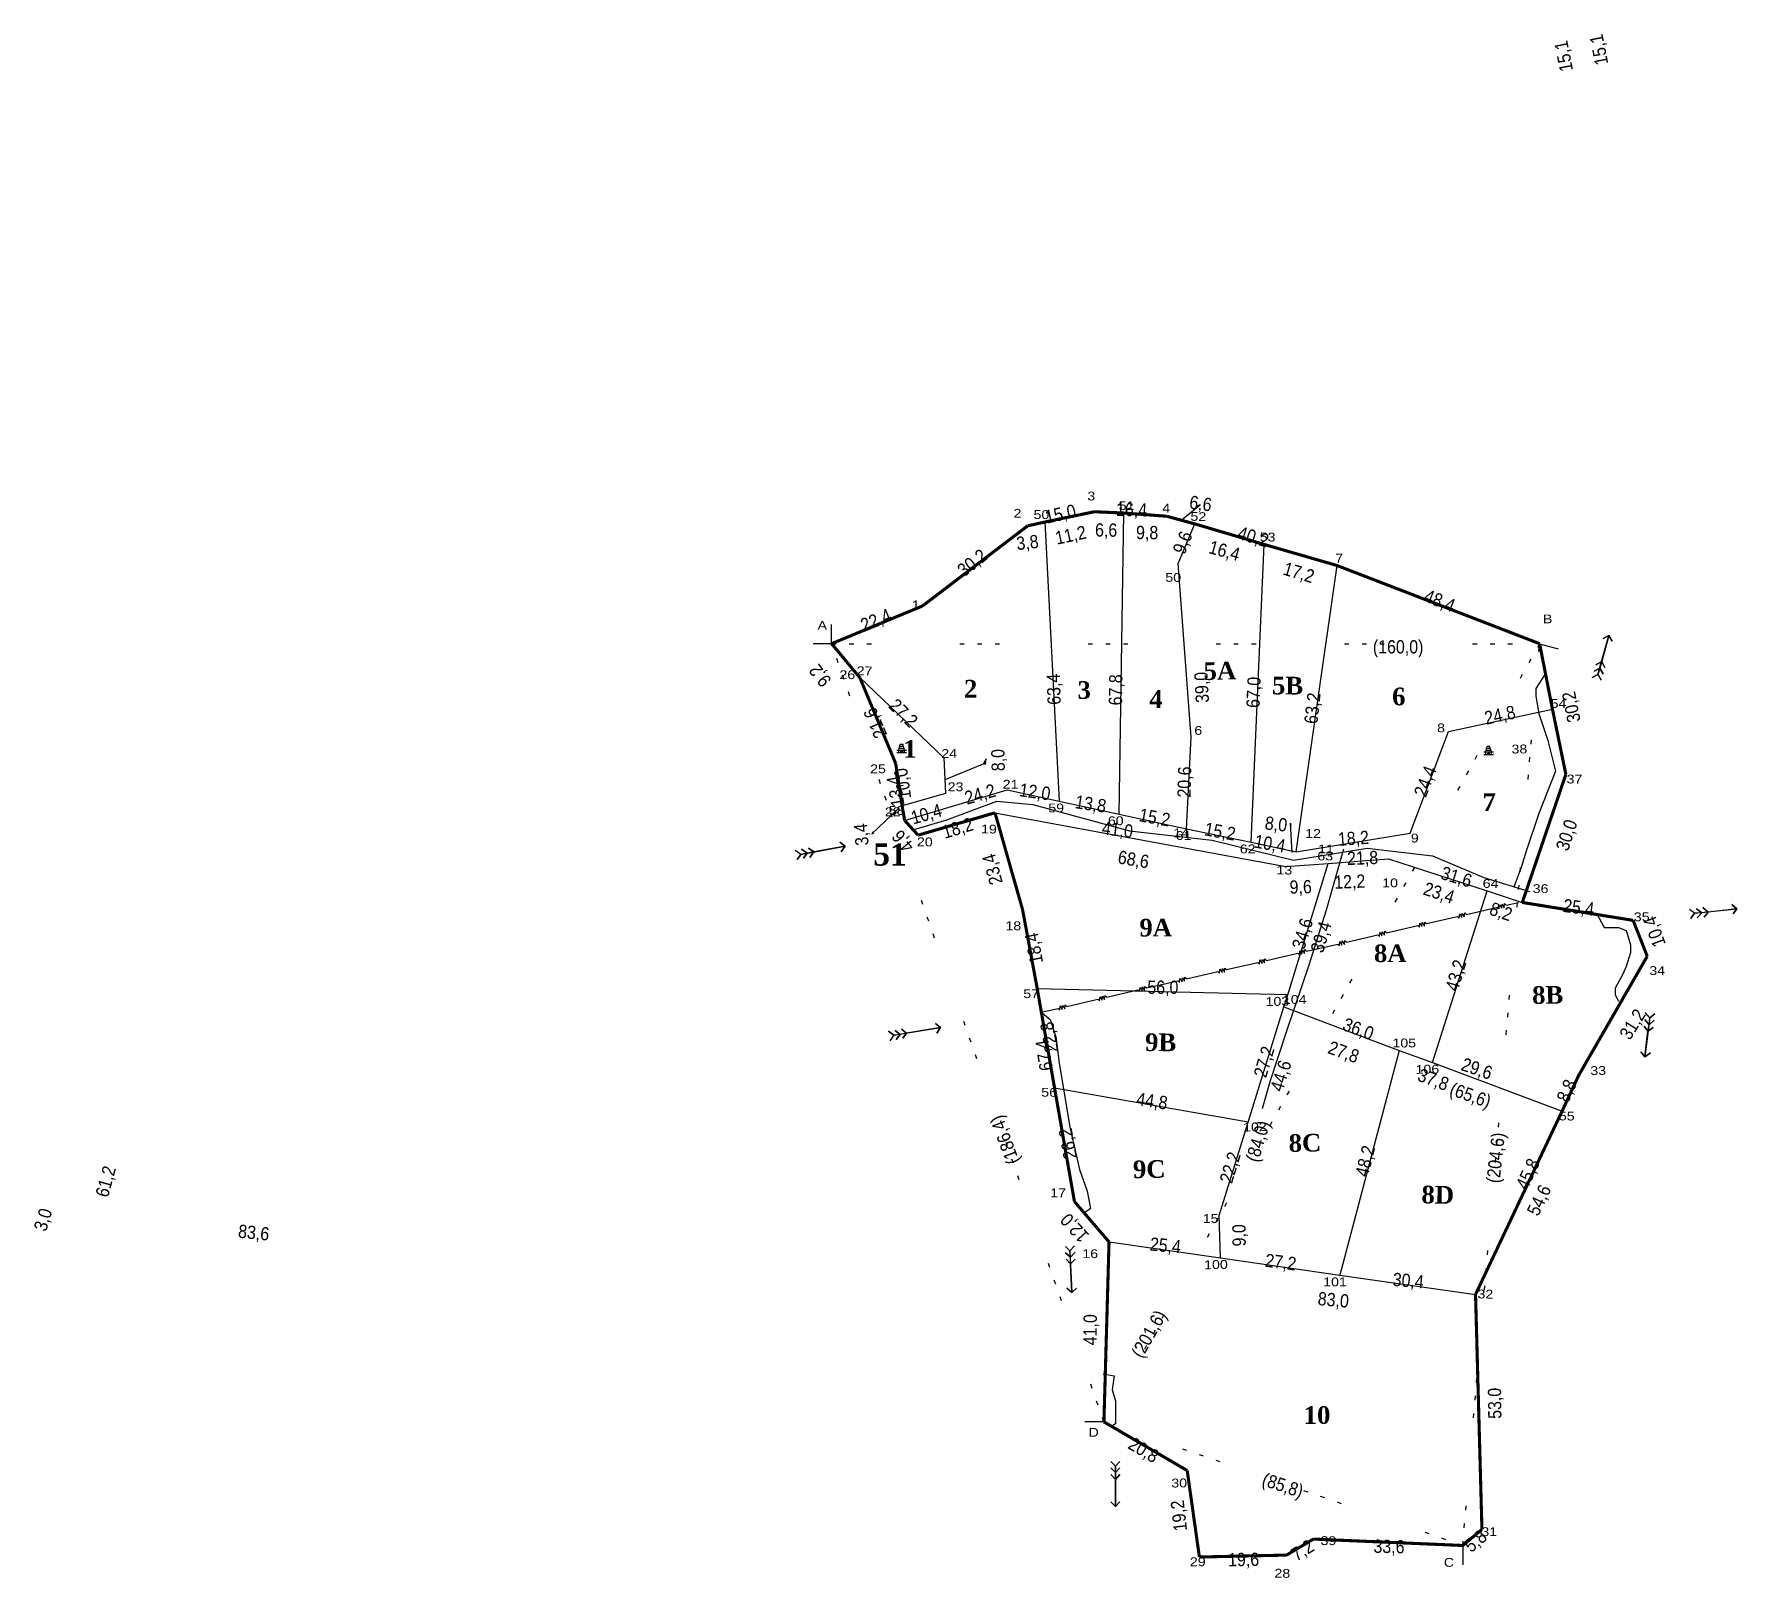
# Model space of a CAD drawing. Header units: metres. Extents: x -99 to 286, y 117 to 466.
import ezdxf
from ezdxf.enums import TextEntityAlignment as Align

# ---------------------------------------------------------------- set-up
doc = ezdxf.new("R2010")
doc.units = ezdxf.units.M
doc.linetypes.add('CHAINLINE', pattern=[29, -10, 1, -3, 1, -3, 1, -10])
for name, color, linetype in [('BLUE_STROKES', 5, 'Continuous'), ('BOUNDARY_DIMENSIONS', 220, 'Continuous'), ('CHAIN_LINES', 251, 'CHAINLINE'), ('CHAINLINE_DIMENSIONS', 251, 'Continuous'), ('DIMENSIONS', 200, 'Continuous'), ('SEPARATION_LINE', 7, 'Continuous'), ('STONES', 7, 'Continuous'), ('SUBDIVISION', 130, 'Continuous'), ('SUBDIVISION_LINES', 3, 'Continuous'), ('SURVEY_NUMBER', 1, 'Continuous')]:
    doc.layers.add(name, color=color, linetype=linetype)
doc.layers.add('BOUNDARY', color=1, linetype='Continuous', lineweight=100)
doc.styles.add('TIMES_NEW_ROMAN', font='timesbd.ttf')

msp = doc.modelspace()

# ---------------------------------------------------------------- linework, layer by layer
at = {"layer": 'BLUE_STROKES'}
for points in [[(254.65079499999996, 321.17596), (257.11468999999994, 330.01699499999995)], [(257.11468999999994, 330.01699499999995), (255.52040499999995, 324.07465999999994)], [(257.11468999999994, 330.01699499999995), (255.81027499999996, 329.29231999999996)], [(255.81027499999996, 329.29231999999996), (257.11468999999994, 330.01699499999995)], [(257.11468999999994, 330.01699499999995), (257.839365, 328.71257999999995)], [(257.839365, 328.71257999999995), (257.11468999999994, 330.01699499999995)], [(255.52040499999995, 324.07465999999994), (254.21598999999998, 323.34998499999995)], [(254.21598999999998, 323.34998499999995), (255.52040499999995, 324.07465999999994)], [(255.52040499999995, 324.07465999999994), (255.08559999999997, 322.62530999999996)], [(255.52040499999995, 324.07465999999994), (256.24508, 322.77024499999993)], [(256.24508, 322.77024499999993), (255.52040499999995, 324.07465999999994)], [(242.62118999999996, 321.17596), (240.59209999999996, 317.98738999999995)], [(254.65079499999996, 321.17596), (253.34637999999995, 320.451285)], [(253.34637999999995, 320.451285), (254.65079499999996, 321.17596)], [(255.08559999999997, 322.62530999999996), (253.78118499999997, 321.90063499999997)], [(253.78118499999997, 321.90063499999997), (255.08559999999997, 322.62530999999996)], [(255.08559999999997, 322.62530999999996), (254.65079499999996, 321.17596)], [(254.65079499999996, 321.17596), (255.37546999999998, 319.87154499999997)], [(255.08559999999997, 322.62530999999996), (255.81027499999996, 321.32089499999995)], [(255.81027499999996, 321.32089499999995), (255.08559999999997, 322.62530999999996)], [(240.59209999999996, 317.98738999999995), (240.59209999999996, 316.24816999999996)], [(240.59209999999996, 316.24816999999996), (241.31677499999998, 312.33492499999994)], [(241.31677499999998, 312.33492499999994), (243.34586499999997, 306.24765499999995)], [(96.52670999999998, 304.07363), (96.81657999999999, 305.378045)], [(96.52670999999998, 304.50843499999996), (97.68618999999998, 304.50843499999996)], [(96.67164499999998, 304.94323999999995), (97.54125499999999, 304.94323999999995)], [(96.81657999999999, 305.378045), (97.39631999999999, 305.378045)], [(97.83112499999999, 304.07363), (97.39631999999999, 305.378045)], [(229.28716999999997, 303.63882499999994), (229.57703999999998, 304.94323999999995)], [(229.43210499999998, 304.50843499999996), (230.30171499999997, 304.50843499999996)], [(229.57703999999998, 304.94323999999995), (230.15677999999997, 304.94323999999995)], [(230.59158499999998, 303.63882499999994), (230.15677999999997, 304.94323999999995)], [(243.34586499999997, 306.24765499999995), (245.08508499999996, 299.29077499999994)], [(96.09190499999998, 304.07363), (98.26592999999998, 304.07363)], [(96.09190499999998, 303.49388999999996), (98.26592999999998, 303.49388999999996)], [(96.52670999999998, 303.49388999999996), (96.52670999999998, 304.07363)], [(96.96151499999999, 303.49388999999996), (96.96151499999999, 303.78376)], [(96.96151499999999, 303.78376), (97.39631999999999, 303.78376)], [(97.39631999999999, 303.49388999999996), (97.39631999999999, 303.78376)], [(97.83112499999999, 303.49388999999996), (97.83112499999999, 304.07363)], [(228.85236499999996, 303.63882499999994), (231.02638999999996, 303.63882499999994)], [(228.85236499999996, 303.059085), (231.02638999999996, 303.059085)], [(229.28716999999997, 304.07363), (230.44664999999998, 304.07363)], [(229.28716999999997, 303.059085), (229.28716999999997, 303.63882499999994)], [(229.72197499999996, 303.059085), (229.72197499999996, 303.34895499999993)], [(229.72197499999996, 303.34895499999993), (230.15677999999997, 303.34895499999993)], [(230.15677999999997, 303.059085), (230.15677999999997, 303.34895499999993)], [(230.59158499999998, 303.059085), (230.59158499999998, 303.63882499999994)], [(245.08508499999996, 299.29077499999994), (241.31677499999998, 289.725065)], [(107.39683499999998, 288.27571499999993), (118.70176499999998, 292.47882999999996)], [(118.70176499999998, 292.47882999999996), (126.81812499999998, 291.75415499999997)], [(126.81812499999998, 291.75415499999997), (148.70331, 285.81181999999995)], [(241.31677499999998, 289.725065), (238.41807499999996, 281.17389999999995)], [(100.00514999999999, 286.10168999999996), (107.39683499999998, 288.27571499999993)], [(148.70331, 285.81181999999995), (167.39992499999997, 283.637795)], [(74.351655, 280.44922499999996), (73.04723999999999, 281.318835)], [(74.351655, 280.44922499999996), (84.35216999999999, 282.33338)], [(75.80100499999999, 280.73909499999996), (74.49658999999998, 281.608705)], [(74.49658999999998, 281.608705), (75.80100499999999, 280.73909499999996)], [(77.25035499999998, 281.02896499999997), (76.09087499999998, 281.89857499999994)], [(76.09087499999998, 281.89857499999994), (77.25035499999998, 281.02896499999997)], [(84.35216999999999, 282.33338), (77.25035499999998, 281.02896499999997)], [(84.35216999999999, 282.33338), (83.19268999999998, 283.20298999999994)], [(83.19268999999998, 283.20298999999994), (84.35216999999999, 282.33338)], [(84.35216999999999, 282.33338), (83.48255999999999, 281.02896499999997)], [(83.48255999999999, 281.02896499999997), (84.35216999999999, 282.33338)], [(167.39992499999997, 283.637795), (185.80666999999997, 279.14480999999995)], [(185.80666999999997, 279.14480999999995), (202.47419499999998, 281.89857499999994)], [(197.11159999999998, 281.608705), (193.19835499999996, 267.83987999999994)], [(202.47419499999998, 281.89857499999994), (217.25756499999997, 280.15935499999995)], [(74.351655, 280.44922499999996), (73.48204499999999, 279.289745)], [(73.48204499999999, 279.289745), (74.351655, 280.44922499999996)], [(75.80100499999999, 280.73909499999996), (74.351655, 280.44922499999996)], [(75.80100499999999, 280.73909499999996), (74.931395, 279.579615)], [(74.931395, 279.579615), (75.80100499999999, 280.73909499999996)], [(77.25035499999998, 281.02896499999997), (75.80100499999999, 280.73909499999996)], [(77.25035499999998, 281.02896499999997), (76.38074499999999, 279.72454999999997)], [(76.38074499999999, 279.72454999999997), (77.25035499999998, 281.02896499999997)], [(217.25756499999997, 280.15935499999995), (228.85236499999996, 275.231565)], [(237.40352999999996, 277.69545999999997), (235.66430999999997, 273.05753999999996)], [(238.41807499999996, 281.17389999999995), (237.40352999999996, 277.69545999999997)], [(228.85236499999996, 275.231565), (239.14274999999998, 272.04299499999996)], [(193.19835499999996, 267.83987999999994), (189.28510999999997, 255.37546999999998)], [(215.8560371807861, 264.7875404077148), (222.91873459228512, 266.4122737884521)], [(222.91873459228512, 266.4122737884521), (223.29846358459469, 266.05283781921383)], [(223.29846358459469, 266.05283781921383), (223.38542104614254, 266.9659177038574)], [(223.38542104614254, 266.9659177038574), (223.8636959307861, 266.18326516540526)], [(223.8636959307861, 266.18326516540526), (223.9506710845947, 267.0963627423095)], [(223.9506710845947, 267.0963627423095), (224.42894596923824, 266.3137102038574)], [(224.42894596923824, 266.3137102038574), (224.5159034307861, 267.22535701538084)], [(224.5159034307861, 267.22535701538084), (224.89563242309566, 266.8673718115234)], [(224.89563242309566, 266.8673718115234), (231.9583298345947, 268.49208749999997)], [(231.9583298345947, 268.49208749999997), (232.33805882690427, 268.13410229614254)], [(232.33805882690427, 268.13410229614254), (232.42501628845213, 269.0457314154052)], [(232.42501628845213, 269.0457314154052), (232.90329117309568, 268.2645473345947)], [(232.90329117309568, 268.2645473345947), (232.99026632690428, 269.1761764538574)], [(232.99026632690428, 269.1761764538574), (233.46854121154783, 268.39352391540524)], [(233.46854121154783, 268.39352391540524), (233.55549867309568, 269.30662149230955)], [(233.55549867309568, 269.30662149230955), (233.93522766540525, 268.94718552307125)], [(233.93522766540525, 268.94718552307125), (236.67885499999997, 269.5791)], [(254.36092499999995, 267.11520499999995), (256.10014499999994, 263.926635)], [(276.53597999999994, 267.11520499999995), (275.37649999999996, 267.98481499999997)], [(276.53597999999994, 267.11520499999995), (275.66637, 265.955725)], [(275.66637, 265.955725), (276.53597999999994, 267.11520499999995)], [(276.53597999999994, 267.11520499999995), (286.10168999999996, 268.12974999999994)], [(278.13026499999995, 267.26014), (276.53597999999994, 267.11520499999995)], [(278.13026499999995, 267.26014), (276.970785, 268.12974999999994)], [(276.970785, 268.12974999999994), (278.13026499999995, 267.26014)], [(278.13026499999995, 267.26014), (277.11571999999995, 266.10065999999995)], [(277.11571999999995, 266.10065999999995), (278.13026499999995, 267.26014)], [(279.579615, 267.40507499999995), (278.13026499999995, 267.26014)], [(279.579615, 267.40507499999995), (278.42013499999996, 268.41961999999995)], [(278.42013499999996, 268.41961999999995), (279.579615, 267.40507499999995)], [(279.579615, 267.40507499999995), (278.71000499999997, 266.245595)], [(278.71000499999997, 266.245595), (279.579615, 267.40507499999995)], [(286.10168999999996, 268.12974999999994), (279.579615, 267.40507499999995)], [(286.10168999999996, 268.12974999999994), (284.94221, 269.14429499999994)], [(284.94221, 269.14429499999994), (286.10168999999996, 268.12974999999994)], [(286.10168999999996, 268.12974999999994), (285.23207999999994, 266.97026999999997)], [(285.23207999999994, 266.97026999999997), (286.10168999999996, 268.12974999999994)], [(197.77684669616696, 260.62646221923825), (204.83952641540526, 262.2511779077148)], [(204.83952641540526, 262.2511779077148), (205.21925540771483, 261.8931927038574)], [(205.21925540771483, 261.8931927038574), (205.30623056152342, 262.8048395153808)], [(205.30623056152342, 262.8048395153808), (205.78450544616697, 262.02218697692865)], [(205.78450544616697, 262.02218697692865), (205.87146290771483, 262.93528455383296)], [(205.87146290771483, 262.93528455383296), (206.34975548461912, 262.15263201538085)], [(206.34975548461912, 262.15263201538085), (206.43671294616698, 263.0657295922851)], [(206.43671294616698, 263.0657295922851), (206.81644193847654, 262.7062759307861)], [(206.81644193847654, 262.7062759307861), (213.87912165771482, 264.3324600769043)], [(213.87912165771482, 264.3324600769043), (214.25886834228513, 263.9730064154052)], [(214.25886834228513, 263.9730064154052), (214.34582580383298, 264.88610399230953)], [(214.34582580383298, 264.88610399230953), (214.82410068847653, 264.10345145385736)], [(214.82410068847653, 264.10345145385736), (214.91107584228513, 265.0150982653808)], [(214.91107584228513, 265.0150982653808), (215.38935072692868, 264.2324457269287)], [(215.38935072692868, 264.2324457269287), (215.47630818847654, 265.145543303833)], [(215.47630818847654, 265.145543303833), (215.8560371807861, 264.7875404077148)], [(256.10014499999994, 263.926635), (259.28871499999997, 263.926635)], [(259.28871499999997, 263.926635), (261.02793499999996, 263.20196)], [(261.02793499999996, 263.20196), (262.04247999999995, 260.01338999999996)], [(179.69765621154784, 256.4653840307617), (186.7603359307861, 258.09009971923825)], [(186.7603359307861, 258.09009971923825), (187.14006492309568, 257.73211451538083)], [(187.14006492309568, 257.73211451538083), (187.22849084228514, 258.64376132690427)], [(187.22849084228514, 258.64376132690427), (187.70531496154783, 257.8611087884521)], [(187.70531496154783, 257.8611087884521), (187.79227242309568, 258.7741886730957)], [(187.79227242309568, 258.7741886730957), (188.27056499999998, 257.99155382690424)], [(188.27056499999998, 257.99155382690424), (188.35752246154783, 258.90463371154783)], [(188.35752246154783, 258.90463371154783), (188.7372514538574, 258.54519774230954)], [(188.7372514538574, 258.54519774230954), (195.79993117309567, 260.17136419616696)], [(195.79993117309567, 260.17136419616696), (196.17966016540524, 259.81192822692867)], [(196.17966016540524, 259.81192822692867), (196.26663531921383, 260.725025803833)], [(196.26663531921383, 260.725025803833), (196.7449102038574, 259.9423732653808)], [(196.7449102038574, 259.9423732653808), (196.83186766540524, 260.85402007690425)], [(196.83186766540524, 260.85402007690425), (197.31016024230954, 260.07281830383295)], [(197.31016024230954, 260.07281830383295), (197.3971177038574, 260.9844474230957)], [(197.3971177038574, 260.9844474230957), (197.77684669616696, 260.62646221923825)], [(262.04247999999995, 258.27416999999997), (261.02793499999996, 255.08559999999997)], [(262.04247999999995, 260.01338999999996), (262.04247999999995, 258.27416999999997)], [(169.06087443847653, 253.57103632690425), (169.14928266540525, 254.48266544616695)], [(169.14928266540525, 254.48266544616695), (169.62612447692868, 253.70146367309567)], [(169.62612447692868, 253.70146367309567), (169.71308193847653, 254.6131104846191)], [(169.71308193847653, 254.6131104846191), (170.19137451538083, 253.83045794616694)], [(170.19137451538083, 253.83045794616694), (170.27833197692868, 254.74355552307125)], [(170.27833197692868, 254.74355552307125), (170.65806096923825, 254.38411955383296)], [(170.65806096923825, 254.38411955383296), (177.72074068847652, 256.0102860076904)], [(177.72074068847652, 256.0102860076904), (178.10046968078612, 255.65085003845212)], [(178.10046968078612, 255.65085003845212), (178.1888779077148, 256.56392992309566)], [(178.1888779077148, 256.56392992309566), (178.66571971923827, 255.78129507690426)], [(178.66571971923827, 255.78129507690426), (178.75267718078612, 256.6943749615478)], [(178.75267718078612, 256.6943749615478), (179.23096975769042, 255.91172242309568)], [(179.23096975769042, 255.91172242309568), (179.31792721923827, 256.8233692346191)], [(179.31792721923827, 256.8233692346191), (179.69765621154784, 256.4653840307617)], [(189.28510999999997, 255.37546999999998), (184.35732, 240.88196999999997)], [(261.02793499999996, 255.08559999999997), (260.30325999999997, 253.34637999999995)], [(151.54693399230956, 249.5403854846191), (151.63534221923825, 250.45203229614253)], [(151.63534221923825, 250.45203229614253), (152.1121840307617, 249.6693797576904)], [(152.1121840307617, 249.6693797576904), (152.19914149230954, 250.5824773345947)], [(152.19914149230954, 250.5824773345947), (152.58032124999997, 250.22447443847653)], [(152.58032124999997, 250.22447443847653), (159.6415502038574, 251.84920781921383)], [(159.6415502038574, 251.84920781921383), (160.02127919616697, 251.4897541577148)], [(160.02127919616697, 251.4897541577148), (160.1096874230957, 252.4028517346191)], [(160.1096874230957, 252.4028517346191), (160.58652923461912, 251.62019919616696)], [(160.58652923461912, 251.62019919616696), (160.67348669616698, 252.53329677307124)], [(160.67348669616698, 252.53329677307124), (161.15177927307127, 251.7506442346191)], [(161.15177927307127, 251.7506442346191), (161.23873673461912, 252.66229104614254)], [(161.23873673461912, 252.66229104614254), (161.6184657269287, 252.30430584228512)], [(161.6184657269287, 252.30430584228512), (168.68114544616697, 253.92902153076167)], [(168.68114544616697, 253.92902153076167), (169.06087443847653, 253.57103632690425)], [(260.30325999999997, 253.34637999999995), (258.56404, 250.15780999999996)], [(134.50113076538085, 246.06339624999995), (141.56235971923826, 247.68811193847654)], [(141.56235971923826, 247.68811193847654), (141.94208871154783, 247.3301267346191)], [(141.94208871154783, 247.3301267346191), (142.0305057846069, 248.24177354614255)], [(142.0305057846069, 248.24177354614255), (142.50733874999997, 247.45912100769038)], [(142.50733874999997, 247.45912100769038), (142.5957469769287, 248.3722185845947)], [(142.5957469769287, 248.3722185845947), (143.07258878845212, 247.58956604614255)], [(143.07258878845212, 247.58956604614255), (143.15954624999998, 248.5026459307861)], [(143.15954624999998, 248.5026459307861), (143.5407260076904, 248.14320996154783)], [(143.5407260076904, 248.14320996154783), (150.60195496154782, 249.76937641540525)], [(150.60195496154782, 249.76937641540525), (150.9816839538574, 249.40994044616696)], [(150.9816839538574, 249.40994044616696), (151.0700921807861, 250.32303802307126)], [(151.0700921807861, 250.32303802307126), (151.54693399230956, 249.5403854846191)], [(258.56404, 250.15780999999996), (258.56404, 248.70845999999997)], [(258.56404, 248.70845999999997), (259.28871499999997, 247.25910999999996)], [(128.99214999999998, 244.79521499999996), (132.5227644769287, 245.60829822692867)], [(128.99214999999998, 244.50534499999998), (130.73136999999997, 243.05599499999997)], [(130.73136999999997, 243.05599499999997), (132.03578499999998, 239.14274999999998)], [(132.5227644769287, 245.60829822692867), (132.90249346923827, 245.2488622576904)], [(132.90249346923827, 245.2488622576904), (132.99091054229734, 246.16195983459468)], [(132.99091054229734, 246.16195983459468), (133.46774350769041, 245.37930729614254)], [(133.46774350769041, 245.37930729614254), (133.55615173461914, 246.29093641540524)], [(133.55615173461914, 246.29093641540524), (134.03299354614256, 245.50975233459468)], [(134.03299354614256, 245.50975233459468), (134.11995100769042, 246.42138145385738)], [(134.11995100769042, 246.42138145385738), (134.50113076538085, 246.06339624999995)], [(266.39052999999996, 243.49079999999998), (265.23105, 234.64976499999997)], [(266.245595, 241.89651499999997), (265.23105, 243.05599499999997)], [(265.23105, 243.05599499999997), (266.245595, 241.89651499999997)], [(266.39052999999996, 243.49079999999998), (265.37598499999996, 244.65027999999998)], [(266.245595, 241.89651499999997), (266.39052999999996, 243.49079999999998)], [(266.245595, 241.89651499999997), (267.40507499999995, 242.91105999999996)], [(267.40507499999995, 242.91105999999996), (266.245595, 241.89651499999997)], [(266.39052999999996, 243.49079999999998), (267.55001, 244.36040999999997)], [(267.55001, 244.36040999999997), (266.39052999999996, 243.49079999999998)], [(95.36722999999999, 239.57755499999996), (94.20774999999999, 240.44716499999996)], [(94.20774999999999, 240.44716499999996), (95.36722999999999, 239.57755499999996)], [(95.36722999999999, 239.57755499999996), (94.49761999999998, 238.27313999999996)], [(95.36722999999999, 239.57755499999996), (105.94748499999999, 241.31677499999998)], [(96.81657999999999, 239.72248999999996), (95.36722999999999, 239.57755499999996)], [(96.81657999999999, 239.72248999999996), (95.65709999999999, 240.59209999999996)], [(95.65709999999999, 240.59209999999996), (96.81657999999999, 239.72248999999996)], [(96.81657999999999, 239.72248999999996), (95.94697, 238.56300999999996)], [(95.94697, 238.56300999999996), (96.81657999999999, 239.72248999999996)], [(98.26592999999998, 240.01235999999997), (96.81657999999999, 239.72248999999996)], [(98.26592999999998, 240.01235999999997), (97.10644999999998, 240.88196999999997)], [(97.10644999999998, 240.88196999999997), (98.26592999999998, 240.01235999999997)], [(98.26592999999998, 240.01235999999997), (97.39631999999999, 238.85287999999997)], [(97.39631999999999, 238.85287999999997), (98.26592999999998, 240.01235999999997)], [(105.94748499999999, 241.31677499999998), (98.26592999999998, 240.01235999999997)], [(105.94748499999999, 241.31677499999998), (104.78800499999998, 242.18638499999997)], [(104.78800499999998, 242.18638499999997), (105.94748499999999, 241.31677499999998)], [(105.94748499999999, 241.31677499999998), (105.07787499999999, 240.01235999999997)], [(105.07787499999999, 240.01235999999997), (105.94748499999999, 241.31677499999998)], [(132.03578499999998, 239.14274999999998), (132.76046, 233.20041499999996)], [(184.35732, 240.88196999999997), (180.44407499999997, 228.99729999999997)], [(265.955725, 240.44716499999996), (265.08611499999995, 241.60664499999996)], [(265.08611499999995, 241.60664499999996), (265.955725, 240.44716499999996)], [(265.23105, 234.64976499999997), (265.955725, 240.44716499999996)], [(265.955725, 240.44716499999996), (266.245595, 241.89651499999997)], [(265.955725, 240.44716499999996), (267.11520499999995, 241.31677499999998)], [(267.11520499999995, 241.31677499999998), (265.955725, 240.44716499999996)], [(265.23105, 234.64976499999997), (264.36143999999996, 235.80924499999998)], [(264.36143999999996, 235.80924499999998), (265.23105, 234.64976499999997)], [(265.23105, 234.64976499999997), (266.535465, 235.51937499999997)], [(266.535465, 235.51937499999997), (265.23105, 234.64976499999997)], [(132.76046, 233.20041499999996), (134.20980999999998, 224.64924999999997)], [(180.44407499999997, 228.99729999999997), (178.70485499999998, 222.91002999999998)], [(134.20980999999998, 224.64924999999997), (135.22435499999997, 218.70691499999998)], [(135.22435499999997, 218.70691499999998), (137.39837999999997, 209.14120499999999)], [(137.39837999999997, 209.14120499999999), (139.1376, 204.21341499999997)], [(139.1376, 204.21341499999997), (139.86227499999998, 200.30016999999998)], [(139.86227499999998, 200.30016999999998), (138.41292499999997, 199.28562499999998)], [(135.22435499999997, 190.73445999999998), (134.20980999999998, 191.74900499999998)], [(135.36928999999998, 189.28510999999997), (134.20980999999998, 190.29965499999997)], [(134.20980999999998, 190.29965499999997), (135.36928999999998, 189.28510999999997)], [(135.36928999999998, 187.83575999999996), (134.35474499999998, 188.85030499999996)], [(134.35474499999998, 188.85030499999996), (135.36928999999998, 187.83575999999996)], [(135.22435499999997, 190.73445999999998), (136.23889999999997, 191.89394)], [(136.23889999999997, 191.89394), (135.22435499999997, 190.73445999999998)], [(135.22435499999997, 190.73445999999998), (135.65915999999999, 181.31368499999996)], [(135.36928999999998, 189.28510999999997), (135.22435499999997, 190.73445999999998)], [(135.36928999999998, 189.28510999999997), (136.38383499999998, 190.44458999999998)], [(136.38383499999998, 190.44458999999998), (135.36928999999998, 189.28510999999997)], [(135.36928999999998, 187.83575999999996), (135.36928999999998, 189.28510999999997)], [(135.36928999999998, 187.83575999999996), (136.38383499999998, 188.85030499999996)], [(136.38383499999998, 188.85030499999996), (135.36928999999998, 187.83575999999996)], [(135.65915999999999, 181.31368499999996), (135.36928999999998, 187.83575999999996)], [(135.65915999999999, 181.31368499999996), (134.49967999999998, 182.32822999999996)], [(134.49967999999998, 182.32822999999996), (135.65915999999999, 181.31368499999996)], [(135.65915999999999, 181.31368499999996), (136.67370499999998, 182.32822999999996)], [(136.67370499999998, 182.32822999999996), (135.65915999999999, 181.31368499999996)], [(142.76097499999997, 162.90694), (145.22486999999998, 162.47213499999998)], [(145.22486999999998, 162.47213499999998), (144.79006499999997, 159.28356499999998)], [(144.79006499999997, 159.28356499999998), (145.51474, 156.81966999999997)], [(145.51474, 156.81966999999997), (145.51474, 152.90642499999998)], [(145.51474, 151.60200999999998), (144.500195, 150.877335)], [(145.51474, 152.90642499999998), (145.51474, 151.60200999999998)], [(145.51474, 142.03629999999998), (144.500195, 143.05084499999998)], [(145.51474, 142.03629999999998), (146.529285, 143.05084499999998)], [(146.529285, 143.05084499999998), (145.51474, 142.03629999999998)], [(145.51474, 140.58694999999997), (144.500195, 141.60149499999997)], [(144.500195, 141.60149499999997), (145.51474, 140.58694999999997)], [(145.51474, 138.992665), (144.500195, 140.152145)], [(144.500195, 140.152145), (145.51474, 138.992665)], [(145.51474, 142.03629999999998), (145.51474, 132.90539499999997)], [(145.51474, 140.58694999999997), (145.51474, 142.03629999999998)], [(145.51474, 140.58694999999997), (146.529285, 141.60149499999997)], [(146.529285, 141.60149499999997), (145.51474, 140.58694999999997)], [(145.51474, 138.992665), (145.51474, 140.58694999999997)], [(145.51474, 138.992665), (146.529285, 140.152145)], [(146.529285, 140.152145), (145.51474, 138.992665)], [(145.51474, 132.90539499999997), (145.51474, 138.992665)], [(145.51474, 132.90539499999997), (144.500195, 133.91993999999997)], [(144.500195, 133.91993999999997), (145.51474, 132.90539499999997)], [(145.51474, 132.90539499999997), (146.529285, 133.91993999999997)], [(146.529285, 133.91993999999997), (145.51474, 132.90539499999997)]]:
    msp.add_lwpolyline(points, dxfattribs=at)
at = {"layer": 'BOUNDARY', "const_width": 0.7}
for points in [[(129.57189, 355.67049), (140.73188499999998, 357.98945)], [(140.73188499999998, 357.98945), (147.39889499999998, 357.69957999999997)], [(101.889305, 336.68400499999996), (125.65864499999998, 354.80087999999995)], [(125.65864499999998, 354.80087999999995), (129.57189, 355.67049)], [(147.39889499999998, 357.69957999999997), (157.10953999999998, 356.974905)], [(157.10953999999998, 356.974905), (163.48667999999998, 355.23568499999993)], [(163.48667999999998, 355.23568499999993), (179.13965999999996, 350.597765)], [(179.13965999999996, 350.597765), (195.66224999999997, 345.81490999999994)], [(195.66224999999997, 345.81490999999994), (241.46170999999995, 328.13283999999993)], [(81.30853499999999, 328.13283999999993), (101.889305, 336.68400499999996)], [(87.68567499999999, 320.451285), (81.30853499999999, 328.13283999999993)], [(241.46170999999995, 328.13283999999993), (244.36040999999997, 313.34946999999994)], [(95.80203499999999, 301.029995), (87.68567499999999, 320.451285)], [(244.36040999999997, 313.34946999999994), (247.40404499999997, 298.56609999999995)], [(97.25138499999998, 291.46428499999996), (95.80203499999999, 301.029995)], [(247.40404499999997, 298.56609999999995), (237.54846499999996, 269.5791)], [(97.83112499999999, 288.13077999999996), (97.25138499999998, 291.46428499999996)], [(118.26695999999998, 289.86999999999995), (100.87475999999998, 284.79727499999996)], [(124.49916499999998, 267.98481499999997), (118.26695999999998, 289.86999999999995)], [(100.87475999999998, 284.79727499999996), (97.83112499999999, 288.13077999999996)], [(237.54846499999996, 269.5791), (262.62221999999997, 265.52092)], [(127.83266999999998, 250.01287499999998), (124.49916499999998, 267.98481499999997)], [(262.62221999999997, 265.52092), (265.81078999999994, 257.40455999999995)], [(265.81078999999994, 257.40455999999995), (250.30274499999996, 230.44664999999998)], [(131.74591499999997, 227.54794999999996), (127.83266999999998, 250.01287499999998)], [(136.23889999999997, 201.89445499999997), (131.74591499999997, 227.54794999999996)], [(250.30274499999996, 230.44664999999998), (246.53443499999997, 222.33028999999996)], [(246.53443499999997, 222.33028999999996), (226.96820999999997, 180.87887999999998)], [(144.06538999999998, 192.76354999999998), (136.23889999999997, 201.89445499999997)], [(142.90590999999998, 152.036815), (144.06538999999998, 192.76354999999998)], [(226.96820999999997, 180.87887999999998), (228.41755999999998, 127.68773499999999)], [(161.74746, 141.02175499999998), (142.90590999999998, 152.036815)], [(164.50122499999998, 121.45552999999998), (161.74746, 141.02175499999998)], [(228.41755999999998, 127.68773499999999), (224.06950999999998, 124.06435999999998)], [(190.29965499999997, 125.51370999999999), (184.21238499999998, 121.89033499999998)], [(224.06950999999998, 124.06435999999998), (190.29965499999997, 125.51370999999999)], [(184.21238499999998, 121.89033499999998), (164.50122499999998, 121.45552999999998)]]:
    msp.add_lwpolyline(points, dxfattribs=at)
at = {"layer": 'CHAIN_LINES', "linetype": 'CHAINLINE'}
for points in [[(81.30853499999999, 328.13283999999993), (241.46170999999995, 328.13283999999993)], [(142.90590999999998, 152.036815), (81.30853499999999, 328.13283999999993)], [(241.46170999999995, 328.13283999999993), (142.90590999999998, 152.036815)], [(224.06950999999998, 124.06435999999998), (241.46170999999995, 328.13283999999993)], [(224.06950999999998, 124.06435999999998), (142.90590999999998, 152.036815)]]:
    msp.add_lwpolyline(points, dxfattribs=at)
at = {"layer": 'SEPARATION_LINE'}
for points in [[(81.30853499999999, 328.13283999999993), (81.30853499999999, 332.48088999999993)], [(81.30853499999999, 328.13283999999993), (77.10542, 328.13283999999993)], [(241.46170999999995, 328.13283999999993), (245.66482499999998, 326.97335999999996)], [(142.90590999999998, 152.036815), (138.55785999999998, 152.036815)], [(224.06950999999998, 124.06435999999998), (224.06950999999998, 119.71630999999998)]]:
    msp.add_lwpolyline(points, dxfattribs=at)
at = {"layer": 'SUBDIVISION_LINES'}
for points in [[(160.732915, 356.39516499999996), (164.64615999999998, 359.58373499999993)], [(164.64615999999998, 359.58373499999993), (164.06641999999997, 359.2938649999999)], [(164.06641999999997, 359.2938649999999), (164.21135499999997, 359.14892999999995)], [(164.21135499999997, 359.14892999999995), (164.64615999999998, 359.58373499999993)], [(129.57189, 355.67049), (132.76046, 292.47882999999996)], [(146.38434999999998, 289.58012999999994), (147.39889499999998, 357.69957999999997)], [(159.71836999999996, 346.249715), (163.48667999999998, 355.23568499999993)], [(176.24095999999997, 283.20298999999994), (179.13965999999996, 350.597765)], [(162.61706999999998, 306.97232999999994), (159.71836999999996, 346.249715)], [(186.38640999999998, 281.02896499999997), (195.66224999999997, 345.81490999999994)], [(87.68567499999999, 320.451285), (106.67215999999999, 302.33440999999993)], [(220.88093999999998, 308.27674499999995), (244.36040999999997, 313.34946999999994)], [(212.18483999999998, 285.23207999999994), (220.88093999999998, 308.27674499999995)], [(161.60252499999999, 286.24662499999994), (162.61706999999998, 306.97232999999994)], [(106.67215999999999, 302.33440999999993), (107.10696499999999, 294.21804999999995)], [(106.96202999999998, 297.40662), (115.80306499999999, 301.029995)], [(116.23786999999999, 302.04454), (115.65812999999999, 301.029995)], [(115.65812999999999, 301.029995), (116.09293499999998, 300.88505999999995)], [(115.80306499999999, 301.029995), (116.23786999999999, 302.04454)], [(116.09293499999998, 300.88505999999995), (116.23786999999999, 302.04454)], [(107.10696499999999, 294.21804999999995), (97.25138499999998, 291.46428499999996)], [(97.83112499999999, 288.13077999999996), (121.02072499999998, 295.08765999999997)], [(121.02072499999998, 295.08765999999997), (132.76046, 292.47882999999996)], [(96.38177499999999, 290.73960999999997), (90.43943999999999, 285.08714499999996)], [(118.26695999999998, 289.86999999999995), (184.06744999999998, 277.69545999999997)], [(132.76046, 292.47882999999996), (146.38434999999998, 289.58012999999994)], [(146.38434999999998, 289.58012999999994), (161.60252499999999, 286.24662499999994)], [(90.72930999999998, 285.52194999999995), (90.43943999999999, 285.08714499999996)], [(90.43943999999999, 285.08714499999996), (90.87424499999999, 285.377015)], [(90.87424499999999, 285.377015), (90.72930999999998, 285.52194999999995)], [(161.60252499999999, 286.24662499999994), (176.24095999999997, 283.20298999999994)], [(185.5168, 280.88402999999994), (185.08199499999998, 287.55103999999994)], [(185.08199499999998, 287.55103999999994), (185.08199499999998, 286.9713)], [(185.22692999999998, 286.9713), (185.08199499999998, 287.55103999999994)], [(185.08199499999998, 286.9713), (185.22692999999998, 286.9713)], [(186.38640999999998, 281.02896499999997), (212.18483999999998, 285.23207999999994)], [(176.24095999999997, 283.20298999999994), (186.38640999999998, 281.02896499999997)], [(184.06744999999998, 277.69545999999997), (193.63315999999998, 278.42013499999996)], [(184.50225499999996, 248.70845999999997), (193.63315999999998, 278.42013499999996)], [(193.63315999999998, 278.42013499999996), (207.25704999999996, 279.43467999999996)], [(207.25704999999996, 279.43467999999996), (229.57703999999998, 272.18792999999994)], [(217.25756499999997, 233.34534999999997), (229.57703999999998, 272.18792999999994)], [(229.57703999999998, 272.18792999999994), (237.54846499999996, 269.5791)], [(184.50225499999996, 248.70845999999997), (127.83266999999998, 250.01287499999998)], [(183.63264499999997, 245.95469499999996), (184.50225499999996, 248.70845999999997)], [(175.51628499999998, 219.86639499999998), (183.63264499999997, 245.95469499999996)], [(183.63264499999997, 245.95469499999996), (209.72094499999997, 236.09911499999995)], [(209.72094499999997, 236.09911499999995), (196.24199, 185.22692999999998)], [(209.72094499999997, 236.09911499999995), (217.25756499999997, 233.34534999999997)], [(217.25756499999997, 233.34534999999997), (246.53443499999997, 222.33028999999996)], [(175.51628499999998, 219.86639499999998), (131.74591499999997, 227.54794999999996)], [(168.99420999999998, 198.70588499999997), (175.51628499999998, 219.86639499999998)], [(169.28408, 189.14017499999997), (168.99420999999998, 198.70588499999997)], [(144.06538999999998, 192.76354999999998), (169.28408, 189.14017499999997)], [(169.28408, 189.14017499999997), (196.24199, 185.22692999999998)], [(196.24199, 185.22692999999998), (226.96820999999997, 180.87887999999998)]]:
    msp.add_lwpolyline(points, dxfattribs=at)

# ---------------------------------------------------------------- texts
at = {"layer": 'BOUNDARY_DIMENSIONS', "width": 0.9}
for s, rotation, p in [('15,1', 101.15465973892832, (246.89604711730954, 461.0759195153808)), ('15,1', 101.15465973892832, (254.86747211730955, 462.5252695153808)), ('15,0', 12.765565781058621, (133.07206936538694, 357.51188280578606)), ('16,4', -1.645977497564048, (149.17072183654784, 358.47280256347653)), ('6,6', -8.054414446381754, (164.78384117309568, 359.8699780865478)), ('40,2', -16.87143238432718, (176.71054798461913, 352.33988653076165)), ('30,2', 38.04704253182609, (113.0993027519226, 346.45913829040524)), ('48,4', -21.623196127904638, (218.8801133865356, 337.87971874999994)), ('22,4', 22.496471500232584, (91.31194710769653, 333.4852796423339)), ('9,2', 127.94215335011891, (78.68593599807738, 320.9114607019043)), ('30,2', 100.85641334806225, (248.6236786865234, 313.80890262695306)), ('21,6', 113.4046895510323, (91.16484038269041, 310.165977678833)), ('13,4', 99.7275785514016, (95.77304623077391, 294.72459711730954)), ('3,4', 94.83041995828994, (88.0009112788391, 284.93134695190423)), ('4,6', 129.38241940987317, (97.43400009231566, 283.38415875)), ('18,2', 16.927513064147046, (109.83536372116087, 286.42054876922606)), ('30,0', 71.8109543003487, (247.56637149230954, 284.82698915191645)), ('23,4', 105.7320047851073, (117.65896103652952, 277.06789781921384)), ('25,4', -7.4146302909747215, (250.30636306732174, 268.48122445190427)), ('10,4', 110.4622715234222, (267.4224664923095, 262.94976566925044)), ('31,2', 58.07912378006683, (262.4736580865478, 242.02985272308345)), ('67,4', 98.56914187983766, (129.36898188461302, 234.9881914096069)), ('61,2', 74.6044507460049, (-82.90933959808349, 206.43671294616698)), ('54,6', 64.13364320590549, (241.32474536346433, 202.21113762115476)), ('3,0', 73.30075576600638, (-97.09195561538695, 197.80583546539305)), ('83,6', -5.931526924919764, (-49.40761744422912, 194.8817736096191)), ('12,0', 132.4664411116054, (136.25629149230954, 195.91081741729732)), ('41,0', 89.22577983507195, (139.77966098846434, 172.89588426147458)), ('53,0', 90.7440592028887, (231.29162352691648, 156.22834156921385)), ('20,8', -30.465544919459884, (151.88463501922607, 145.67779187499997)), ('19,2', 96.3401917459099, (159.84446274230956, 130.79950289611816)), ('5,8', 39.70991879462873, (226.94647505767819, 125.09266957885741)), ('7,2', 32.005383208083494, (187.82633887115475, 123.00416896728514)), ('33,6', -1.259045207175268, (207.4048865307617, 123.84840826538084)), ('19,6', 0.9093804491991414, (174.5046415307617, 120.89898455383299))]:
    msp.add_text(s, height=3, rotation=rotation, dxfattribs=at).set_placement(p, align=Align.MIDDLE_CENTER)
at = {"layer": 'CHAINLINE_DIMENSIONS', "width": 0.9}
msp.add_text('(160,0)', height=3, dxfattribs=at).set_placement((209.4629564538574, 327.42845802307124), align=Align.MIDDLE_CENTER)
for s, rotation, p in [('(65,6)', -19.44003482817619, (225.8304737884521, 225.97323264038084)), ('(186,4)', 110.55604521958347, (120.44388210769652, 215.82994994232175)), ('(84,0)', 73.30075576600638, (177.7134957077026, 215.5524026019287)), ('(204,6)', 83.6598082540901, (231.5206144577026, 211.81091406921385)), ('(201,6)', 60.25511870305777, (153.07310378845213, 171.9552398345947)), ('(85,8)', -18.43494882292201, (183.3768326019287, 137.69983843078612))]:
    msp.add_text(s, height=3, rotation=rotation, dxfattribs=at).set_placement(p, align=Align.MIDDLE_CENTER)
at = {"layer": 'DIMENSIONS', "width": 0.9}
for s, rotation, p in [('11,2', 11.911215431971595, (135.39393089614867, 352.72395012695307)), ('6,6', -0.8680514497455425, (143.41463326538084, 353.86025326538083)), ('9,8', -0.4275725068334077, (152.6897478826904, 353.2819640307617)), ('3,8', 6.1701750950296095, (125.61009301345824, 351.0586660845947)), ('9,6', 67.91282839677166, (160.69523048461912, 351.0311369268798)), ('16,4', -15.42216131873867, (170.1877476019287, 349.1810395288085)), ('17,2', -16.74575053832009, (187.01542294616698, 344.24309417114256)), ('63,4', 91.569354804749, (131.55242801345824, 317.8142004595947)), ('67,8', 89.21517539700811, (145.54590491729735, 317.68883309997557)), ('39,0', 93.05288251479243, (165.00125251922606, 318.2417516326904)), ('67,0', 87.64670313389169, (176.7467817346191, 317.1242907519531)), ('63,2', 83.6598082540901, (190.06703715576168, 313.5154234057617)), ('27,2', -44.49297093908522, (97.55212247116087, 312.46174312499994)), ('24,8', 12.390856660680901, (232.48588651153563, 311.9986658923339)), ('8,0', 91.50743575877495, (118.94815626922606, 301.78729452880856)), ('10,0', 97.90716270295844, (97.36225797500609, 296.45730636535643)), ('20,6', 88.47247455778707, (161.09235981536864, 296.82759653656)), ('24,4', 68.9076604941725, (215.58356751922605, 296.9776180615234)), ('24,2', 15.945395900922856, (114.8863537788391, 294.09992762115473)), ('12,0', -7.895765094293782, (127.31090311538695, 294.6325619769287)), ('13,8', -8.777817386137203, (139.92024811538695, 291.8787969769287)), ('10,4', 15.880138777075272, (102.73717121154783, 289.60476647308343)), ('15,2', -10.381805159238235, (154.40288064422606, 288.83081852691646)), ('8,0', -6.449534703842278, (181.86080931732175, 287.33363749999995)), ('41,0', -7.125016348901798, (145.98505336730955, 286.07197584808347)), ('15,2', -10.381805159238235, (169.18625064422605, 285.6422485269165)), ('18,2', 3.865461169851747, (199.34142639038083, 284.113911428833)), ('68,6', -9.716685817785104, (149.60843279037474, 279.3223518365478)), ('10,4', -9.884124007522072, (180.4716130038452, 282.8964538903808)), ('21,8', 1.952509049399608, (201.41544588653562, 279.6622290115356)), ('31,6', -17.030156772887047, (222.65566836730954, 275.38157767883297)), ('9,6', 1.7226620716228032, (187.4197972576904, 273.11116524230954)), ('12,2', 2.3441324740698417, (198.52036395385738, 274.30035054809565)), ('23,4', -18.130186912500935, (218.7141599807739, 271.7567519134521)), ('34,6', 72.8380811971347, (187.81475044036864, 262.51279336730954)), ('8,2', -18.799885158652657, (232.73952276153562, 267.5123254846191)), ('18,4', 100.52078431387436, (127.05074726730345, 259.1988560076904)), ('39,4', 73.30075576600638, (192.01641467498777, 261.76348189422606)), ('43,2', 73.52311860631204, (222.50638991729733, 253.09274374999995)), ('56,0', -0.2938219346507038, (156.23993, 250.40058320190425)), ('36,0', -20.151747034211887, (200.47119223846434, 240.9732797576904)), ('22,8', 100.23480276342322, (130.53136341537473, 239.03549951538082)), ('27,2', 73.73979529168804, (179.12951348846434, 233.51129455963132)), ('27,8', -19.72227776444705, (197.14058876922604, 235.75199284423826)), ('44,6', 72.55281157671782, (182.9202926596069, 230.3480952615356)), ('37,8', -20.071525864538728, (217.43655760192868, 229.5234147576904)), ('29,6', -18.911080074563863, (227.28779415191647, 231.98368284423825)), ('8,8', 65.87901688055743, (247.56274457885738, 226.9616815557861)), ('44,8', -8.235619324209505, (153.8035730038452, 224.67316109039302)), ('26,2', 100.23480276342322, (134.73737552307128, 214.96831915191646)), ('22,2', 73.00917670801384, (171.44795848846434, 209.59701955963132)), ('48,2', 75.96375653207352, (201.99952933654782, 211.0572414538574)), ('45,8', 64.79887635452492, (238.7767944326782, 208.17158949615475)), ('9,0', 90.75384833307078, (173.47125427307125, 194.24913374999997)), ('25,4', -5.527540151656172, (156.82473883270262, 191.9845155288696)), ('27,2', -7.219020824869663, (182.91666574615476, 188.2118620788574)), ('30,4', -5.297048104596794, (211.75800536346432, 184.0123563000488)), ('83,0', -5.128191041852839, (194.8201780038452, 179.66359860961913))]:
    msp.add_text(s, height=3, rotation=rotation, dxfattribs=at).set_placement(p, align=Align.MIDDLE_CENTER)
at = {"layer": 'STONES', "width": 1.2}
for s, p in [('3', (140.0376495346069, 361.54831901733394)), ('2', (123.35925264038084, 357.6416024615478)), ('51', (148.0380588807678, 359.3677832653808)), ('4', (156.99359376922607, 358.79457170959466)), ('7', (196.1289364538574, 347.4896417095947)), ('50', (158.58715338653562, 343.13506326538084)), ('1', (100.33705238845823, 336.9093867095947)), ('B', (243.2835440115356, 333.7345812884521)), ('26', (84.85871711730955, 321.1114540173339)), ('8', (219.1736014538574, 309.0818490173339)), ('25', (91.8032788807678, 299.80600901733396)), ('21', (121.8026521557617, 296.3340974615478)), ('22', (95.12953889999389, 290.10189246154783)), ('59', (132.1060763519287, 290.96498286346434)), ('14', (160.3915959057617, 285.31251786346434)), ('12', (190.22501135192869, 285.1741024615478)), ('9', (213.22909030578612, 284.1530378634643)), ('11', (193.12878903076168, 281.6891428634643)), ('10', (207.63460284423826, 274.0075878634643)), ('36', (241.67911249999997, 272.7031728634643)), ('18', (122.41137650192259, 264.2969428634643)), ('34', (268.0609094134521, 254.1514928634643)), ('57', (126.44564098846433, 248.92731326538083)), ('104', (186.07769774230954, 247.6294178634643)), ('105', (210.84564201538083, 237.77383786346434)), ('17', (132.54885613845823, 203.85904786346433)), ('16', (139.80719899230957, 190.0902317095947)), ('101', (195.19048586730955, 183.7130917095947)), ('D', (140.5934695980835, 149.66713128845214)), ('31', (230.06982253845212, 127.18842401733397)), ('29', (164.13454404998777, 120.37647901733396))]:
    msp.add_text(s, height=2, dxfattribs=at).set_placement(p, align=Align.MIDDLE_CENTER)
for s, rotation, p in [('50', -0.48554583000813367, (128.77402211730956, 357.3452040173339)), ('52', -1.5343414997007685, (164.26570562499998, 356.91039901733393)), ('53', -1.0230301886678357, (179.92883213653562, 352.2724790173339)), ('A', -0.6095065766751959, (79.1961100288391, 332.2852312884521)), ('27', -1.0230301886678357, (88.76036926345824, 321.9875924615478)), ('54', -0.48969559312922417, (245.74237017883297, 314.5828682653808)), ('9', -180, (164.24758874999998, 308.50210901733396)), ('24', 0.98776039963981, (107.9070090307617, 303.2909774615478)), ('38', 0.5115558665870411, (236.89263943267818, 304.29899401733394)), ('23', -0.5115558665870411, (109.34331541152953, 295.7478378634643)), ('37', -1.0708244547869632, (249.34907906921384, 297.48704901733396)), ('58', 0.4982116126136419, (96.0172613519287, 290.3852428634643)), ('60', 0.4982116126136419, (145.58140886154172, 288.0662828634643)), ('19', -0.5509039792185729, (116.90384650192259, 286.1821278634643)), ('61', 0.5354589855645336, (160.93220062499998, 284.7327778634643)), ('20', -0.9793196543394876, (102.39368039230345, 283.28342786346434)), ('62', 0.5161642297648367, (175.42062294616696, 281.6891428634643)), ('13', -0.5509039792185729, (183.71308286346434, 276.90628786346434)), ('63', 0.5256346064576132, (192.96790445770262, 280.0948578634643)), ('64', -0.5208563745019584, (230.37418249999996, 273.8626528634643)), ('35', 0.5305013166738103, (264.5665286865234, 266.3260328634643)), ('103', 1.380354073444452, (182.15213892883298, 247.19461286346433)), ('106', 1.041626676009974, (216.07562467498775, 231.83150286346432)), ('33', 1.041626676009974, (254.71384137115476, 231.54163286346432)), ('56', -0.4982116126136419, (130.51541384231567, 226.61384286346433)), ('102', 1.4320961841646465, (177.06926741729734, 218.78735286346432)), ('55', -0.48969559312922417, (247.61058445190426, 221.24472826538084)), ('15', 0.5456575934157205, (167.04266517883298, 198.05512826538083)), ('100', 1.372091649460615, (168.24489852691647, 187.6263367095947)), ('32', -0.5256346064576132, (229.19513485961912, 180.9593267095947)), ('30', 0.48554583000813367, (159.93359635192868, 138.20348401733398)), ('39', -0.5305013166738103, (193.7020094326782, 125.15933401733396)), ('C', -0.8550973962667232, (220.95340749999997, 120.24385783081053)), ('28', -1.041626676009974, (183.26596404998776, 117.76764901733397))]:
    msp.add_text(s, height=2, rotation=rotation, dxfattribs=at).set_placement(p, align=Align.MIDDLE_CENTER)
at = {"layer": 'SUBDIVISION', "style": 'TIMES_NEW_ROMAN'}
for s, rotation, p in [('5A', 1.3322198538696388, (169.13190001922604, 321.98470862304686)), ('5B', -0.4939168986187558, (184.45080590576168, 318.65120362304685)), ('4', -0.9548412538721887, (154.66593802307128, 315.6177062884521)), ('7', -0.9710219310791666, (230.0372068557739, 292.2831712884521)), ('8B', 0.48554583000813367, (243.28717092498775, 248.65628552307126)), ('9B', -0.4982116126136419, (155.74352939422604, 237.93109552307126)), ('8C', 0.9548412538721887, (188.37709894805906, 215.17630052307126)), ('9C', 0.98776039963981, (153.15499241729734, 209.23396552307125)), ('8D', -0.9093804491991414, (218.42719151153563, 203.43656552307127))]:
    msp.add_text(s, height=4, rotation=rotation, dxfattribs=at).set_placement(p, align=Align.MIDDLE_CENTER)
for s, p in [('2', (112.76594959808348, 317.94535318847653)), ('3', (138.43684051345824, 317.6453455230712)), ('6', (209.60716607116697, 316.19599552307125)), ('1', (99.02901489807128, 304.3127762884521)), ('9A', (154.6282535076904, 263.87446052307126)), ('8A', (207.6773650384521, 258.0770605230713)), ('10', (191.1083859307861, 153.57890783081052))]:
    msp.add_text(s, height=4, dxfattribs=at).set_placement(p, align=Align.MIDDLE_CENTER)
at = {"layer": 'SURVEY_NUMBER', "style": 'TIMES_NEW_ROMAN'}
msp.add_text('51', height=5, dxfattribs=at).set_placement((94.5048671923065, 280.4224123788452), align=Align.MIDDLE_CENTER)

doc.saveas('drawing.dxf')
